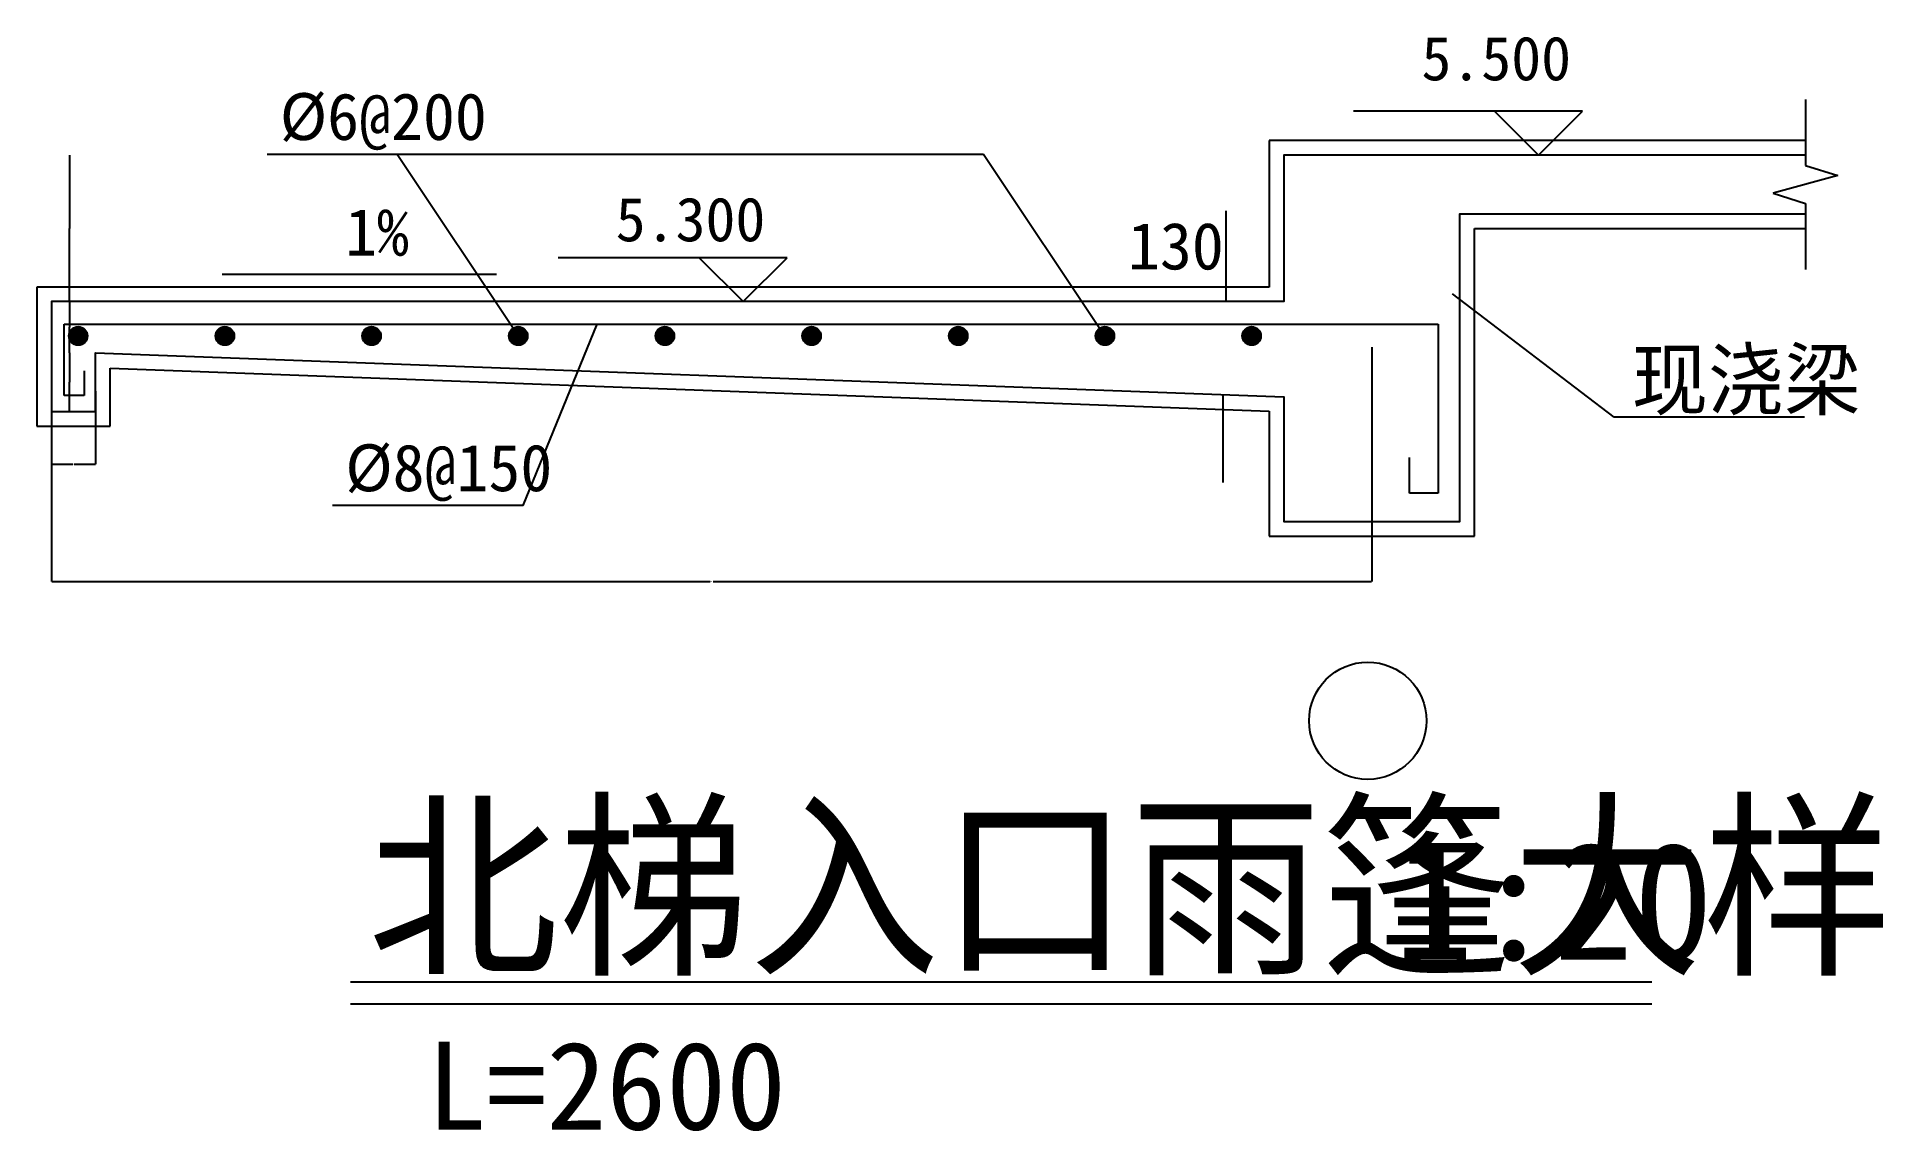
# Model space of a CAD drawing. Header units: metres. Extents: x 15094 to 17612, y 4447 to 5940.
import ezdxf

# ---------------------------------------------------------------- set-up
doc = ezdxf.new("R2010")
doc.units = ezdxf.units.M
for name, color, linetype in [('OTHER', 7, 'Continuous'), ('PUB_DIM', 3, 'Continuous'), ('PUB_TEXT', 7, 'Continuous'), ('PUB_WALL', 255, 'Continuous'), ('S_AXIS', 3, 'Continuous'), ('S_FLOOR', 2, 'Continuous'), ('S_SURFACE', 6, 'Continuous')]:
    doc.layers.add(name, color=color, linetype=linetype)
doc.dimstyles.get("Standard").update_dxf_attribs({"dimtxt": 2.5, "dimasz": 2.5, "dimexe": 1.25, "dimexo": 0.625, "dimtad": 1, "dimcen": 2.5, "dimazin": 3, "dimtfac": 1, "dimtmove": 0, "dimatfit": 3})

# ---------------------------------------------------------------- blocks, each defined once
blk = doc.blocks.new('_AXISO')
blk.add_circle((0, 0), 0.5)
blk = doc.blocks.new('_CLOSEDFILLED')
at = {"color": 0, "linetype": 'BYBLOCK'}
blk.add_solid([(-1, 0), (0, 0), (-1, 0)], dxfattribs=at)
blk = doc.blocks.new('*D1')
for p, q in [((15138.66, 5778.88), (15138.66, 5678.88)), ((15138.41, 5678.88), (15138.16, 5678.88)), ((15138.66, 5578.88), (15138.66, 5678.88)), ((15138.66, 5678.88), (15138.66, 5678.88)), ((15138.91, 5678.88), (15139.16, 5678.88))]:
    blk.add_line(p, q)
at = {"layer": 'Defpoints'}
for p in [(15138.66, 5778.88), (15138.66, 5678.88), (15138.66, 5578.88)]:
    blk.add_point(p, dxfattribs=at)
at = {"layer": 'PUB_DIM', "xscale": 0.25, "yscale": 0.25}
blk.add_blockref('_CLOSEDFILLED', (15138.66, 5678.88), dxfattribs=at)
at = {"layer": 'PUB_DIM', "xscale": 0.25, "yscale": 0.25, "rotation": 180}
blk.add_blockref('_CLOSEDFILLED', (15138.66, 5678.88), dxfattribs=at)
at = {"layer": 'PUB_DIM', "insert": (15138.66, 5680.005), "char_height": 1, "attachment_point": 5}
blk.add_mtext('0', dxfattribs=at)
blk = doc.blocks.new('*D2')
for p, q in [((15138.66, 5578.88), (15138.66, 5543.88)), ((15138.41, 5543.88), (15138.16, 5543.88)), ((15138.66, 5508.88), (15138.66, 5543.88)), ((15138.66, 5543.88), (15138.66, 5543.88)), ((15138.91, 5543.88), (15139.16, 5543.88))]:
    blk.add_line(p, q)
at = {"layer": 'Defpoints'}
for p in [(15138.66, 5578.88), (15138.66, 5543.88), (15138.66, 5508.88)]:
    blk.add_point(p, dxfattribs=at)
at = {"layer": 'PUB_DIM', "xscale": 0.25, "yscale": 0.25}
blk.add_blockref('_CLOSEDFILLED', (15138.66, 5543.88), dxfattribs=at)
at = {"layer": 'PUB_DIM', "xscale": 0.25, "yscale": 0.25, "rotation": 180}
blk.add_blockref('_CLOSEDFILLED', (15138.66, 5543.88), dxfattribs=at)
at = {"layer": 'PUB_DIM', "insert": (15138.66, 5545.005), "char_height": 1, "attachment_point": 5}
blk.add_mtext('0', dxfattribs=at)
blk = doc.blocks.new('*D3')
for p, q in [((15138.66, 5508.88), (15138.66, 5468.88)), ((15138.41, 5468.88), (15138.16, 5468.88)), ((15138.66, 5428.88), (15138.66, 5468.88)), ((15138.66, 5468.88), (15138.66, 5468.88)), ((15138.91, 5468.88), (15139.16, 5468.88))]:
    blk.add_line(p, q)
at = {"layer": 'Defpoints'}
for p in [(15138.66, 5508.88), (15138.66, 5468.88), (15138.66, 5428.88)]:
    blk.add_point(p, dxfattribs=at)
at = {"layer": 'PUB_DIM', "xscale": 0.25, "yscale": 0.25}
blk.add_blockref('_CLOSEDFILLED', (15138.66, 5468.88), dxfattribs=at)
at = {"layer": 'PUB_DIM', "xscale": 0.25, "yscale": 0.25, "rotation": 180}
blk.add_blockref('_CLOSEDFILLED', (15138.66, 5468.88), dxfattribs=at)
at = {"layer": 'PUB_DIM', "insert": (15138.66, 5470.005), "char_height": 1, "attachment_point": 5}
blk.add_mtext('0', dxfattribs=at)
blk = doc.blocks.new('*D4')
for p, q in [((15114.39, 5456.88), (15114.39, 5357.15)), ((15174.39, 5456.88), (15174.39, 5357.15)), ((15114.64, 5357.15), (15143.39, 5357.15)), ((15145.39, 5357.15), (15174.14, 5357.15))]:
    blk.add_line(p, q)
at = {"layer": 'Defpoints'}
for p in [(15114.39, 5456.88), (15174.39, 5456.88), (15114.39, 5357.15)]:
    blk.add_point(p, dxfattribs=at)
at = {"layer": 'PUB_DIM', "xscale": 0.25, "yscale": 0.25, "rotation": 180}
blk.add_blockref('_CLOSEDFILLED', (15114.39, 5357.15), dxfattribs=at)
at = {"layer": 'PUB_DIM', "xscale": 0.25, "yscale": 0.25}
blk.add_blockref('_CLOSEDFILLED', (15174.39, 5357.15), dxfattribs=at)
at = {"layer": 'PUB_DIM', "insert": (15144.39, 5357.15), "char_height": 1, "attachment_point": 5}
blk.add_mtext('60', dxfattribs=at)
blk = doc.blocks.new('*D5')
for p, q in [((15114.4, 5516.68), (15114.4, 5196.93)), ((16914.4, 5516.68), (16914.4, 5196.93)), ((15114.65, 5196.93), (16012.4, 5196.93)), ((16016.4, 5196.93), (16914.15, 5196.93))]:
    blk.add_line(p, q)
at = {"layer": 'Defpoints'}
for p in [(15114.4, 5516.68), (16914.4, 5516.68), (15114.4, 5196.93)]:
    blk.add_point(p, dxfattribs=at)
at = {"layer": 'PUB_DIM', "xscale": 0.25, "yscale": 0.25, "rotation": 180}
blk.add_blockref('_CLOSEDFILLED', (15114.4, 5196.93), dxfattribs=at)
at = {"layer": 'PUB_DIM', "xscale": 0.25, "yscale": 0.25}
blk.add_blockref('_CLOSEDFILLED', (16914.4, 5196.93), dxfattribs=at)
at = {"layer": 'PUB_DIM', "insert": (16014.4, 5196.93), "char_height": 1, "attachment_point": 5}
blk.add_mtext('1800', dxfattribs=at)

msp = doc.modelspace()

# ---------------------------------------------------------------- hatches: boundary and pattern name
at = {"layer": 'PUB_DIM'}
h = msp.add_hatch(dxfattribs=at)
h.set_pattern_fill('SOLID')
h.paths.add_polyline_path([(15137.95, 5532.13, 1), (15163.36, 5532.13, 1)])
h = msp.add_hatch(dxfattribs=at)
h.set_pattern_fill('SOLID')
h.paths.add_polyline_path([(15337.95, 5532.13, 1), (15363.36, 5532.13, 1)])
h = msp.add_hatch(dxfattribs=at)
h.set_pattern_fill('SOLID')
h.paths.add_polyline_path([(15537.95, 5532.13, 1), (15563.36, 5532.13, 1)])
h = msp.add_hatch(dxfattribs=at)
h.set_pattern_fill('SOLID')
h.paths.add_polyline_path([(15737.95, 5532.13, 1), (15763.36, 5532.13, 1)])
h = msp.add_hatch(dxfattribs=at)
h.set_pattern_fill('SOLID')
h.paths.add_polyline_path([(15937.95, 5532.13, 1), (15963.36, 5532.13, 1)])
h = msp.add_hatch(dxfattribs=at)
h.set_pattern_fill('SOLID')
h.paths.add_polyline_path([(16137.95, 5532.13, 1), (16163.36, 5532.13, 1)])
h = msp.add_hatch(dxfattribs=at)
h.set_pattern_fill('SOLID')
h.paths.add_polyline_path([(16337.95, 5532.13, 1), (16363.36, 5532.13, 1)])
h = msp.add_hatch(dxfattribs=at)
h.set_pattern_fill('SOLID')
h.paths.add_polyline_path([(16537.95, 5532.13, 1), (16563.36, 5532.13, 1)])
h = msp.add_hatch(dxfattribs=at)
h.set_pattern_fill('SOLID')
h.paths.add_polyline_path([(16737.95, 5532.13, 1), (16763.36, 5532.13, 1)])

# ---------------------------------------------------------------- linework, layer by layer
for p, q in [((16385.28, 5779.86), (15408.26, 5779.86)), ((17245.01, 5421.19), (17024.39, 5589.43)), ((15757.44, 5300.65), (15858.35, 5548.32)), ((17504.29, 5421.19), (17245.01, 5421.19)), ((15757.44, 5300.65), (15497.53, 5300.65))]:
    msp.add_line(p, q)
at = {"layer": 'OTHER'}
for p, q in [((17505.9, 5854.88), (17505.9, 5764.88)), ((17505.9, 5764.88), (17549.9, 5750.88)), ((17549.9, 5750.88), (17461.9, 5726.88)), ((17461.9, 5726.88), (17505.9, 5712.88)), ((17505.9, 5712.88), (17505.9, 5622.88))]:
    msp.add_line(p, q, dxfattribs=at)
at = {"layer": 'PUB_DIM'}
for p, q in [((17081.76, 5838.88), (16889.76, 5838.88)), ((17201.76, 5838.88), (17081.76, 5838.88)), ((17081.76, 5838.88), (17141.76, 5778.88)), ((17141.76, 5778.88), (17201.76, 5838.88)), ((15997.17, 5638.88), (15805.17, 5638.88)), ((16117.17, 5638.88), (15997.17, 5638.88)), ((15997.17, 5638.88), (16057.17, 5578.88)), ((16057.17, 5578.88), (16117.17, 5638.88)), ((15131.35, 5450.91), (15131.35, 5548.32)), ((15131.35, 5548.32), (17004.92, 5548.32)), ((17004.92, 5548.32), (17004.92, 5317.49)), ((15158.9, 5484.51), (15158.9, 5450.91)), ((15158.9, 5450.91), (15131.35, 5450.91)), ((16966.11, 5317.49), (16966.11, 5366.2)), ((17004.92, 5317.49), (16966.11, 5317.49))]:
    msp.add_line(p, q, dxfattribs=at)
for points in [[(16716.16, 5578.88), (16716.16, 5702.68)], [(15346.86, 5616.2), (15721.21, 5616.2)], [(16711.46, 5451.95), (16711.46, 5332.22)]]:
    msp.add_lwpolyline(points, dxfattribs=at)
for centre in [(15150.66, 5532.13), (15350.66, 5532.13), (15550.66, 5532.13), (15750.66, 5532.13), (15950.66, 5532.13), (16150.66, 5532.13), (16350.66, 5532.13), (16550.66, 5532.13), (16750.66, 5532.13)]:
    msp.add_circle(centre, 12.71, dxfattribs=at)
at = {"layer": 'PUB_TEXT'}
for p, q in [((15750.66, 5532.13), (15585.76, 5779.86)), ((16550.18, 5532.13), (16385.28, 5779.86))]:
    msp.add_line(p, q, dxfattribs=at)
for points in [[(15521.8, 4650.95), (17296.47, 4650.95)], [(15521.8, 4620.95), (17296.47, 4620.95)]]:
    msp.add_lwpolyline(points, dxfattribs=at)
at = {"layer": 'PUB_WALL'}
msp.add_lwpolyline([(17505.9, 5778.88), (16794.39, 5778.88), (16794.39, 5578.88), (15114.39, 5578.88), (15114.39, 5428.88), (15174.39, 5428.88), (15174.39, 5508.88), (16794.39, 5448.88), (16794.39, 5278.88), (17034.39, 5278.88), (17034.39, 5698.88), (17505.9, 5698.88)], dxfattribs=at)
at = {"layer": 'S_FLOOR'}
for p, q in [((17505.9, 5778.88), (16794.39, 5778.88)), ((16794.39, 5778.88), (16794.39, 5578.88)), ((17034.39, 5278.88), (17034.39, 5698.88)), ((17034.39, 5698.88), (17505.9, 5698.88)), ((16794.39, 5578.88), (15114.39, 5578.88)), ((15114.39, 5578.88), (15114.39, 5428.88)), ((15174.39, 5508.88), (16794.39, 5448.88)), ((15174.39, 5428.88), (15174.39, 5508.88)), ((16794.39, 5448.88), (16794.39, 5278.88)), ((15114.39, 5428.88), (15174.39, 5428.88)), ((16794.39, 5278.88), (17034.39, 5278.88))]:
    msp.add_line(p, q, dxfattribs=at)
at = {"layer": 'S_SURFACE'}
for p, q in [((17505.9, 5798.88), (16774.39, 5798.88)), ((16774.39, 5798.88), (16774.39, 5598.88)), ((17054.39, 5258.88), (17054.39, 5678.88)), ((17054.39, 5678.88), (17505.9, 5678.88)), ((16774.39, 5598.88), (15094.39, 5598.88)), ((15094.39, 5598.88), (15094.39, 5408.88)), ((15194.39, 5408.88), (15194.39, 5488.12)), ((15194.39, 5488.12), (16774.39, 5429.61)), ((16774.39, 5429.61), (16774.39, 5258.88)), ((15094.39, 5408.88), (15194.39, 5408.88)), ((16774.39, 5258.88), (17054.39, 5258.88))]:
    msp.add_line(p, q, dxfattribs=at)

# ---------------------------------------------------------------- block references
at = {"layer": 'S_AXIS', "xscale": 160, "yscale": 160, "zscale": 160}
msp.add_blockref('_AXISO', (16909.05, 5007.11), dxfattribs=at)

# ---------------------------------------------------------------- texts
at = {"layer": 'PUB_DIM'}
for s, p in [('5.500', (16982.16, 5880.88)), ('5.300', (15883.54, 5661.25))]:
    msp.add_text(s, height=60, dxfattribs=at).set_placement(p)
at = {"layer": 'PUB_TEXT'}
for s, height, p in [('%%c6@200', 64, (15425.52, 5799.49)), ('1%', 64, (15514.55, 5641.87)), ('130', 64, (16582.09, 5622.83)), ('现浇梁', 80, (17268.86, 5432.59)), ('%%c8@150', 64, (15514.79, 5320.28)), ('北梯入口雨篷大样', 200, (15545.42, 4680.95)), ('1:20', 160, (16944.76, 4680.95)), ('L=2600', 120, (15625.89, 4449.11))]:
    msp.add_text(s, height=height, dxfattribs=at).set_placement(p)

# ---------------------------------------------------------------- dimensions: what is measured, and where the dimension line sits
at = {"layer": 'PUB_DIM'}
for base, p1, p2, picture, middle in [((15138.66, 5678.88), (15138.66, 5778.88), (15138.66, 5578.88), '*D1', (15138.66, 5680.005)), ((15138.66, 5543.88), (15138.66, 5578.88), (15138.66, 5508.88), '*D2', (15138.66, 5545.005)), ((15114.4, 5196.93), (15114.4, 5516.68), (16914.4, 5516.68), '*D5', (16014.4, 5196.93)), ((15138.66, 5468.88), (15138.66, 5508.88), (15138.66, 5428.88), '*D3', (15138.66, 5470.005)), ((15114.39, 5357.15), (15114.39, 5456.88), (15174.39, 5456.88), '*D4', (15144.39, 5357.15))]:
    dim = msp.add_linear_dim(base=base, p1=p1, p2=p2, dimstyle='Standard', dxfattribs=at)
    dim.commit()
    dim.dimension.update_dxf_attribs({"geometry": picture, "text_midpoint": middle})

doc.saveas('drawing.dxf')
